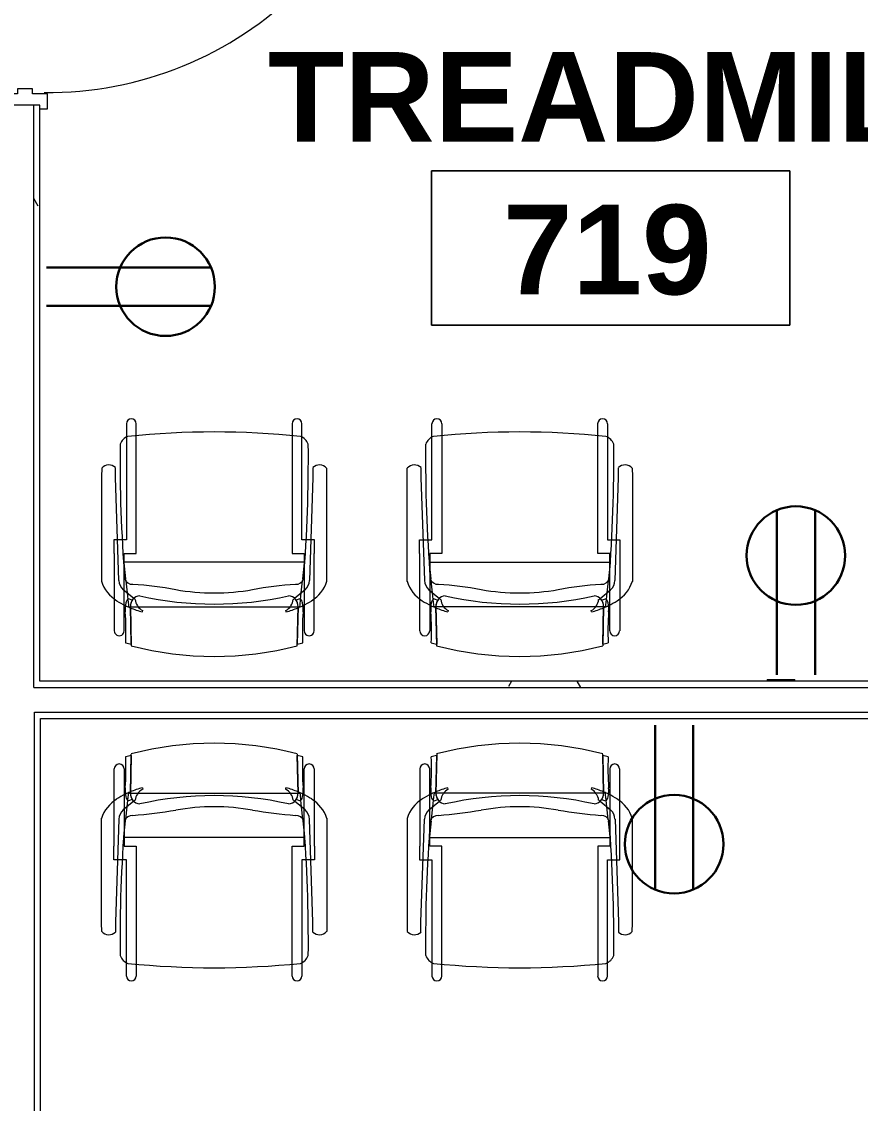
# Model space of a CAD drawing. Header units: inches. Extents: x 1076 to 2563, y 349 to 2134.
# Drawn here: x 2084.9 to 2169.1, y 1572.9 to 1681.5 of the extents above; entities that cross this region are included whole.
import ezdxf

# ---------------------------------------------------------------- set-up
doc = ezdxf.new("R2010")
doc.units = ezdxf.units.IN
doc.header["$MEASUREMENT"] = 0
for name, color, linetype, lineweight in [('A-ANNO-NOTE', 131, 'Continuous', 30), ('A-AREA-IDEN', 2, 'Continuous', 9), ('A-DOOR', 31, 'Continuous', 13), ('A-WALL', 113, 'Continuous', 13), ('A-WALL-PATT', 111, 'Continuous', 13), ('E-ELEC-FIXT', 91, 'Continuous', 9), ('I-FURN', 30, 'Continuous', 9), ('I-WALL', 2, 'Continuous', 13)]:
    doc.layers.add(name, color=color, linetype=linetype, lineweight=lineweight)
doc.styles.add('Swis721 Lt BT_B', font='', dxfattribs={"height": 9})
doc.styles.get('Swis721 Lt BT_B').set_extended_font_data('Swis721 Lt BT', bold=True)
pattern_1 = [(0, (0, 0), (30.72, 7.68), [1.267, -21.773, 1.267, -21.773, -122.88]), (0, (0, 0), (30.72, 7.68), [-46.08, 1.267, -44.813, 1.267, -21.773, -53.76]), (0, (0, 0), (30.72, 7.68), [-115.2, 1.267, -14.093, 1.267, -37.133]), (120, (11.52, 3.84), (-22.011075, 22.7643), [1.267, -21.773, 1.267, -21.773, -122.88]), (120, (11.52, 3.84), (-22.011075, 22.7643), [-46.08, 1.267, -44.813, 1.267, -21.773, -53.76]), (120, (11.52, 3.84), (-22.011075, 22.7643), [-115.2, 1.267, -14.093, 1.267, -37.133]), (240, (15.36, 19.2), (-8.708925, -30.4443), [1.267, -21.773, 1.267, -21.773, -122.88]), (240, (15.36, 19.2), (-8.708925, -30.4443), [-46.08, 1.267, -44.813, 1.267, -21.773, -53.76]), (240, (15.36, 19.2), (-8.708925, -30.4443), [-115.2, 1.267, -14.093, 1.267, -37.133])]

# ---------------------------------------------------------------- blocks, each defined once
blk = doc.blocks.new('Door - Single - Solid Door-7355446-Level XX  POWER _ SIGNAL')
at = {"layer": 'A-DOOR'}
for p, q in [((-14.01, 38.71), (-12.63, 38.71)), ((-14.01, 2.71), (-14.01, 38.71)), ((-12.63, 38.71), (-12.63, 2.71)), ((-12.63, 2.71), (-14.01, 2.71))]:
    blk.add_line(p, q, dxfattribs=at)
at = {"layer": 'A-DOOR', "lineweight": 9}
for p, q in [((-15.63, 2.71), (-15.63, 1.96)), ((-14.13, 2.71), (-15.63, 2.71)), ((-14.13, 1.21), (-14.13, 2.71)), ((23.62, 2.71), (22.12, 2.71)), ((22.12, 2.71), (22.12, 1.21)), ((23.62, 1.96), (23.62, 2.71)), ((-13.63, 1.21), (-14.13, 1.21)), ((-13.63, -0.29), (-13.63, 1.21)), ((22.12, 1.21), (21.62, 1.21)), ((21.62, 1.21), (21.62, -0.29)), ((-14.13, -2.54), (-14.13, -0.29)), ((-14.13, -0.29), (-13.63, -0.29)), ((21.62, -0.29), (22.12, -0.29)), ((22.12, -0.29), (22.12, -2.54)), ((-15.63, -1.79), (-15.63, -2.54)), ((23.62, -2.54), (23.62, -1.79)), ((-15.63, -2.54), (-14.13, -2.54)), ((22.12, -2.54), (23.62, -2.54))]:
    blk.add_line(p, q, dxfattribs=at)
blk.add_arc((-14.01, 2.71), 36, 359.5, 90, dxfattribs=at)
blk = doc.blocks.new('F-Haworth_Chair_X99-Seminar - X99 Seminar Chair with Glides-V28-Level XX  POWER _ SIGNAL')
at = {"layer": 'I-FURN'}
for p, q in [((-8.82, 9.44), (-8.82, 10.78)), ((-7.83, 10.78), (-7.83, 9.57)), ((7.83, 9.57), (7.83, 10.78)), ((8.82, 10.78), (8.82, 9.44)), ((-8.82, -0.89), (-8.82, 9.44)), ((-7.83, 9.57), (-7.83, -0.21)), ((7.83, -0.21), (7.83, 9.57)), ((8.82, 9.44), (8.82, -0.89)), ((-11.32, 5.48), (-11.3, 6.32)), ((-11.32, -5.06), (-11.32, 5.48)), ((-9.92, 6.36), (-9.92, 5.36)), ((9.92, 5.36), (9.92, 6.36)), ((11.3, 6.32), (11.32, 5.48)), ((11.32, 5.48), (11.32, -5.06)), ((-9.92, 5.36), (-9.57, -4.97)), ((9.57, -4.97), (9.92, 5.36)), ((-10.07, -0.89), (-9.71, -0.89)), ((-10.07, -2.27), (-10.07, -0.89)), ((-9.71, -0.89), (-9.2, -0.89)), ((-9.2, -0.89), (-8.82, -0.89)), ((-7.83, -0.22), (-7.83, -2.27)), ((7.83, -2.27), (7.83, -0.22)), ((8.82, -0.89), (9.2, -0.89)), ((9.2, -0.89), (9.71, -0.89)), ((9.71, -0.89), (10.07, -0.89)), ((10.07, -0.89), (10.07, -2.27)), ((-10.04, -2.27), (-10.07, -2.27)), ((-10.04, -4.99), (-10.04, -2.27)), ((-9.07, -3.12), (9.07, -3.12)), ((-9.07, -3.2), (-9.07, -3.12)), ((-8.9, -4.8), (-9.07, -3.2)), ((-9.04, -2.27), (-9.04, -3.12)), ((-7.83, -2.27), (-9.04, -2.27)), ((-9.04, -3.12), (-9.04, -3.43)), ((9.04, -2.27), (7.83, -2.27)), ((9.07, -3.2), (8.9, -4.8)), ((9.04, -3.12), (9.04, -2.27)), ((9.04, -3.43), (9.04, -3.12)), ((9.07, -3.12), (9.07, -3.2)), ((10.04, -2.27), (10.04, -4.99)), ((10.07, -2.27), (10.04, -2.27)), ((-9.04, -3.43), (-9.04, -3.62)), ((-9.04, -3.62), (-9.04, -5.99)), ((9.04, -3.62), (9.04, -3.43)), ((9.04, -5.99), (9.04, -3.62)), ((-10.04, -6.81), (-10.04, -5)), ((-8.88, -4.99), (-8.89, -4.91)), ((-8.75, -6.22), (-8.88, -4.99)), ((8.88, -4.99), (8.75, -6.22)), ((8.89, -4.91), (8.88, -4.99)), ((10.04, -5), (10.04, -6.81)), ((-9.13, -5.92), (-8.07, -6.77)), ((-9.04, -5.99), (-9.04, -7.4)), ((-8.68, -6.87), (-8.75, -6.22)), ((8.07, -6.77), (9.13, -5.92)), ((8.75, -6.22), (8.68, -6.87)), ((9.04, -7.4), (9.04, -5.99)), ((-10.04, -10.02), (-10.04, -6.81)), ((-9.04, -7.4), (-9.04, -10.02)), ((-8.62, -7.42), (-8.68, -6.87)), ((-8.6, -7.6), (-8.62, -7.43)), ((-8.61, -6.81), (-8.23, -6.95)), ((-8.49, -7.6), (-8.56, -7.6)), ((-8.42, -7.57), (-8.34, -11.37)), ((-8.34, -11.52), (-8.42, -7.57)), ((-7.65, -7.6), (-8.4, -7.6)), ((-8.03, -6.81), (-7.95, -6.87)), ((7.65, -7.6), (-7.65, -7.6)), ((8.4, -7.6), (7.65, -7.6)), ((7.95, -6.87), (8.03, -6.81)), ((8.23, -6.95), (8.61, -6.81)), ((8.34, -11.37), (8.42, -7.57)), ((8.42, -7.57), (8.34, -11.52)), ((8.56, -7.6), (8.49, -7.6)), ((8.62, -7.43), (8.6, -7.6)), ((8.68, -6.87), (8.62, -7.42)), ((9.04, -10.02), (9.04, -7.4)), ((10.04, -6.81), (10.04, -10.02)), ((-7.18, -7.99), (-7.21, -8.13)), ((7.21, -8.13), (7.18, -7.99))]:
    blk.add_line(p, q, dxfattribs=at)
for centre, radius, start, end in [((-8.32, 10.78), 0.495, 0, 180), ((8.32, 10.78), 0.495, 0, 180), ((0, -75.01), 84.96, 84.1475, 95.8525), ((-8.21, 8.28), 1.31, 110.0433, 159.9567), ((144.06, 7.32), 153.52, 179.4749, 184.5213), ((8.21, 8.28), 1.31, 20.0433, 69.9567), ((-144.06, 7.32), 153.52, 355.4787, 0.5251), ((-10.58, 5.68), 0.956, 45.8901, 138.1099), ((10.58, 5.68), 0.956, 41.8901, 134.1099), ((-7.87, -3.92), 3.63, 198.1789, 238.0478), ((-8.18, -4.9), 1.39, 182.8013, 227.1078), ((-8.24, -4.59), 0.763, 194.2338, 275.7662), ((-11.32, -48.08), 42.84, 79.9767, 85.7699), ((11.32, -48.08), 42.84, 94.2301, 100.0233), ((8.24, -4.59), 0.763, 264.2338, 345.7662), ((8.18, -4.9), 1.39, 312.8922, 357.1987), ((7.87, -3.92), 3.63, 301.9522, 341.8211), ((-7.37, -7.55), 1.05, 95.9554, 181.1786), ((0, 26.49), 33.83, 257.2285, 282.7715), ((0, 15.97), 22.19, 259.9767, 280.0233), ((7.37, -7.55), 1.05, 358.8214, 84.0446), ((-4.71, 1.15), 9.61, 238.0478, 243.9964), ((-5.2, -7.86), 3.74, 170.0936, 184.0143), ((-4.71, 1.15), 9.61, 243.9964, 247.073), ((-8.28, -7.33), 0.613, 122.5427, 170.0936), ((-7.37, -7.55), 1.05, 145.2002, 181.1786), ((-6.55, -6.76), 1.38, 185.0878, 212.4248), ((-6.55, -6.76), 1.38, 214.0187, 242.9497), ((6.55, -6.76), 1.38, 297.0503, 325.9813), ((6.55, -6.76), 1.38, 327.5752, 354.9122), ((7.37, -7.55), 1.05, 358.8214, 34.7998), ((4.71, 1.15), 9.61, 292.927, 296.0036), ((8.28, -7.33), 0.613, 9.9064, 57.4573), ((5.2, -7.86), 3.74, 355.9857, 9.9064), ((4.71, 1.15), 9.61, 296.0036, 301.9522), ((-36.06, -10.03), 27.2, 357.4882, 4.0143), ((-4.71, 1.15), 9.61, 247.2631, 254.9334), ((4.71, 1.15), 9.61, 285.0666, 292.7369), ((36.06, -10.03), 27.2, 175.9857, 182.5118), ((-9.54, -10.02), 0.498, 180, 0), ((9.54, -10.02), 0.498, 180, 0), ((0, 20.73), 33.17, 254.4478, 255.4234), ((0, 20.29), 32.89, 255.304, 284.6925), ((0, 20.73), 33.17, 284.5766, 285.5522)]:
    blk.add_arc(centre, radius, start, end, dxfattribs=at)
blk = doc.blocks.new('F-Haworth_Chair_X99-Seminar - X99 Seminar Chair with Glides-V29-Level XX  POWER _ SIGNAL')
at = {"layer": 'I-FURN'}
for p, q in [((-8.34, 11.52), (-8.42, 7.57)), ((-8.42, 7.57), (-8.34, 11.37)), ((8.42, 7.57), (8.34, 11.52)), ((8.34, 11.37), (8.42, 7.57)), ((-10.04, 10.02), (-10.04, 6.81)), ((-9.04, 7.4), (-9.04, 10.02)), ((9.04, 10.02), (9.04, 7.4)), ((10.04, 6.81), (10.04, 10.02)), ((-7.18, 7.99), (-7.21, 8.13)), ((7.21, 8.13), (7.18, 7.99)), ((-10.04, 6.81), (-10.04, 5)), ((-9.13, 5.92), (-8.07, 6.77)), ((-9.04, 5.99), (-9.04, 7.4)), ((-8.68, 6.87), (-8.75, 6.22)), ((-8.62, 7.42), (-8.68, 6.87)), ((-8.6, 7.6), (-8.62, 7.43)), ((-8.61, 6.81), (-8.23, 6.95)), ((-8.49, 7.6), (-8.56, 7.6)), ((-7.65, 7.6), (-8.4, 7.6)), ((-8.03, 6.81), (-7.95, 6.87)), ((7.65, 7.6), (-7.65, 7.6)), ((8.4, 7.6), (7.65, 7.6)), ((7.95, 6.87), (8.03, 6.81)), ((8.07, 6.77), (9.13, 5.92)), ((8.23, 6.95), (8.61, 6.81)), ((8.56, 7.6), (8.49, 7.6)), ((8.62, 7.43), (8.6, 7.6)), ((8.68, 6.87), (8.62, 7.42)), ((8.75, 6.22), (8.68, 6.87)), ((9.04, 7.4), (9.04, 5.99)), ((10.04, 5), (10.04, 6.81)), ((-9.04, 3.62), (-9.04, 5.99)), ((-8.75, 6.22), (-8.88, 4.99)), ((8.88, 4.99), (8.75, 6.22)), ((9.04, 5.99), (9.04, 3.62)), ((-11.32, 5.06), (-11.32, -5.48)), ((-10.04, 4.99), (-10.04, 2.27)), ((-9.92, -5.36), (-9.57, 4.97)), ((-8.9, 4.8), (-9.07, 3.2)), ((-8.88, 4.99), (-8.89, 4.91)), ((8.89, 4.91), (8.88, 4.99)), ((9.07, 3.2), (8.9, 4.8)), ((9.57, 4.97), (9.92, -5.36)), ((10.04, 2.27), (10.04, 4.99)), ((11.32, -5.48), (11.32, 5.06)), ((-9.04, 3.43), (-9.04, 3.62)), ((-9.04, 3.12), (-9.04, 3.43)), ((9.04, 3.62), (9.04, 3.43)), ((9.04, 3.43), (9.04, 3.12)), ((-10.04, 2.27), (-10.07, 2.27)), ((-10.07, 2.27), (-10.07, 0.89)), ((-9.07, 3.2), (-9.07, 3.12)), ((-9.07, 3.12), (9.07, 3.12)), ((-9.04, 2.27), (-9.04, 3.12)), ((-7.83, 2.27), (-9.04, 2.27)), ((-7.83, 0.22), (-7.83, 2.27)), ((9.04, 2.27), (7.83, 2.27)), ((7.83, 2.27), (7.83, 0.22)), ((9.04, 3.12), (9.04, 2.27)), ((9.07, 3.12), (9.07, 3.2)), ((10.07, 2.27), (10.04, 2.27)), ((10.07, 0.89), (10.07, 2.27)), ((-10.07, 0.89), (-9.71, 0.89)), ((-9.71, 0.89), (-9.2, 0.89)), ((-9.2, 0.89), (-8.82, 0.89)), ((-8.82, 0.89), (-8.82, -9.44)), ((-7.83, -9.57), (-7.83, 0.21)), ((7.83, 0.21), (7.83, -9.57)), ((8.82, 0.89), (9.2, 0.89)), ((8.82, -9.44), (8.82, 0.89)), ((9.2, 0.89), (9.71, 0.89)), ((9.71, 0.89), (10.07, 0.89)), ((-9.92, -6.36), (-9.92, -5.36)), ((9.92, -5.36), (9.92, -6.36)), ((-11.32, -5.48), (-11.3, -6.32)), ((11.3, -6.32), (11.32, -5.48)), ((-8.82, -9.44), (-8.82, -10.78)), ((-7.83, -10.78), (-7.83, -9.57)), ((7.83, -9.57), (7.83, -10.78)), ((8.82, -10.78), (8.82, -9.44))]:
    blk.add_line(p, q, dxfattribs=at)
for centre, radius, start, end in [((0, -20.29), 32.89, 75.3075, 104.696), ((-36.06, 10.03), 27.2, 355.9857, 2.5118), ((0, -20.73), 33.17, 104.5766, 105.5522), ((0, -20.73), 33.17, 74.4478, 75.4234), ((36.06, 10.03), 27.2, 177.4882, 184.0143), ((-9.54, 10.02), 0.498, 360, 180), ((9.54, 10.02), 0.498, 360, 180), ((-5.2, 7.86), 3.74, 175.9857, 189.9064), ((-4.71, -1.15), 9.61, 113.5094, 116.0036), ((-4.71, -1.15), 9.61, 112.927, 113.5094), ((-4.71, -1.15), 9.61, 105.0666, 112.7369), ((-6.55, 6.76), 1.38, 117.0503, 145.9813), ((6.55, 6.76), 1.38, 34.0187, 62.9497), ((4.71, -1.15), 9.61, 67.2631, 74.9334), ((4.71, -1.15), 9.61, 63.9964, 67.073), ((5.2, 7.86), 3.74, 350.0936, 4.0143), ((-7.87, 3.92), 3.63, 121.9522, 161.8211), ((-4.71, -1.15), 9.61, 116.0036, 121.9522), ((-8.28, 7.33), 0.613, 189.9064, 237.4573), ((-7.37, 7.55), 1.05, 178.8214, 214.7998), ((-7.37, 7.55), 1.05, 178.8214, 264.0446), ((-6.55, 6.76), 1.38, 147.5752, 174.9122), ((0, -26.49), 33.83, 77.2285, 102.7715), ((7.37, 7.55), 1.05, 275.9554, 1.1786), ((6.55, 6.76), 1.38, 5.0878, 32.4248), ((7.37, 7.55), 1.05, 325.2002, 1.1786), ((8.28, 7.33), 0.613, 302.5427, 350.0936), ((4.71, -1.15), 9.61, 58.0478, 63.9964), ((7.87, 3.92), 3.63, 18.1789, 58.0478), ((-8.18, 4.9), 1.39, 132.8922, 177.1987), ((-11.32, 48.08), 42.84, 274.2301, 280.0233), ((0, -15.97), 22.19, 79.9767, 100.0233), ((11.32, 48.08), 42.84, 259.9767, 265.7699), ((8.18, 4.9), 1.39, 2.8013, 47.1078), ((144.06, -7.32), 153.52, 175.4787, 180.5251), ((-8.24, 4.59), 0.763, 84.2338, 165.7662), ((8.24, 4.59), 0.763, 14.2338, 95.7662), ((-144.06, -7.32), 153.52, 359.4749, 4.5213), ((-10.58, -5.68), 0.956, 221.8901, 314.1099), ((10.58, -5.68), 0.956, 225.8901, 318.1099), ((-8.21, -8.28), 1.31, 200.0433, 249.9567), ((0, 75.01), 84.96, 264.1475, 275.8525), ((8.21, -8.28), 1.31, 290.0433, 339.9567), ((-8.32, -10.78), 0.495, 180, 360), ((8.32, -10.78), 0.495, 180, 360)]:
    blk.add_arc(centre, radius, start, end, dxfattribs=at)
blk = doc.blocks.new('F-Haworth_Chair_X99-Seminar - X99 Seminar Chair with Glides-V44-Level XX  POWER _ SIGNAL')
at = {"layer": 'I-FURN'}
for p, q in [((-8.34, 11.52), (-8.42, 7.57)), ((-8.42, 7.57), (-8.34, 11.37)), ((8.42, 7.57), (8.34, 11.52)), ((8.34, 11.37), (8.42, 7.57)), ((-10.04, 10.02), (-10.04, 6.81)), ((-9.04, 7.4), (-9.04, 10.02)), ((9.04, 10.02), (9.04, 7.4)), ((10.04, 6.81), (10.04, 10.02)), ((-7.18, 7.99), (-7.21, 8.13)), ((7.21, 8.13), (7.18, 7.99)), ((-10.04, 6.81), (-10.04, 5)), ((-9.13, 5.92), (-8.07, 6.77)), ((-9.04, 5.99), (-9.04, 7.4)), ((-8.68, 6.87), (-8.75, 6.22)), ((-8.62, 7.42), (-8.68, 6.87)), ((-8.6, 7.6), (-8.62, 7.43)), ((-8.61, 6.81), (-8.23, 6.95)), ((-8.49, 7.6), (-8.56, 7.6)), ((-7.65, 7.6), (-8.4, 7.6)), ((-8.03, 6.81), (-7.95, 6.87)), ((7.65, 7.6), (-7.65, 7.6)), ((8.4, 7.6), (7.65, 7.6)), ((7.95, 6.87), (8.03, 6.81)), ((8.07, 6.77), (9.13, 5.92)), ((8.23, 6.95), (8.61, 6.81)), ((8.56, 7.6), (8.49, 7.6)), ((8.62, 7.43), (8.6, 7.6)), ((8.68, 6.87), (8.62, 7.42)), ((8.75, 6.22), (8.68, 6.87)), ((9.04, 7.4), (9.04, 5.99)), ((10.04, 5), (10.04, 6.81)), ((-9.04, 3.62), (-9.04, 5.99)), ((-8.75, 6.22), (-8.88, 4.99)), ((8.88, 4.99), (8.75, 6.22)), ((9.04, 5.99), (9.04, 3.62)), ((-11.32, 5.06), (-11.32, -5.48)), ((-10.04, 4.99), (-10.04, 2.27)), ((-9.92, -5.36), (-9.57, 4.97)), ((-8.9, 4.8), (-9.07, 3.2)), ((-8.88, 4.99), (-8.89, 4.91)), ((8.89, 4.91), (8.88, 4.99)), ((9.07, 3.2), (8.9, 4.8)), ((9.57, 4.97), (9.92, -5.36)), ((10.04, 2.27), (10.04, 4.99)), ((11.32, -5.48), (11.32, 5.06)), ((-9.04, 3.43), (-9.04, 3.62)), ((-9.04, 3.12), (-9.04, 3.43)), ((9.04, 3.62), (9.04, 3.43)), ((9.04, 3.43), (9.04, 3.12)), ((-10.04, 2.27), (-10.07, 2.27)), ((-10.07, 2.27), (-10.07, 0.89)), ((-9.07, 3.2), (-9.07, 3.12)), ((-9.07, 3.12), (9.07, 3.12)), ((-9.04, 2.27), (-9.04, 3.12)), ((-7.83, 2.27), (-9.04, 2.27)), ((-7.83, -9.57), (-7.83, 2.27)), ((9.04, 2.27), (7.83, 2.27)), ((7.83, 2.27), (7.83, -9.57)), ((9.04, 3.12), (9.04, 2.27)), ((9.07, 3.12), (9.07, 3.2)), ((10.07, 2.27), (10.04, 2.27)), ((10.07, 0.89), (10.07, 2.27)), ((-10.07, 0.89), (-9.71, 0.89)), ((-9.71, 0.89), (-9.2, 0.89)), ((-9.2, 0.89), (-8.82, 0.89)), ((-8.82, 0.89), (-8.82, -9.44)), ((8.82, 0.89), (9.2, 0.89)), ((8.82, -9.44), (8.82, 0.89)), ((9.2, 0.89), (9.71, 0.89)), ((9.71, 0.89), (10.07, 0.89)), ((-9.92, -6.36), (-9.92, -5.36)), ((9.92, -5.36), (9.92, -6.36)), ((-11.32, -5.48), (-11.3, -6.32)), ((11.3, -6.32), (11.32, -5.48)), ((-8.82, -9.44), (-8.82, -10.78)), ((-7.83, -10.78), (-7.83, -9.57)), ((7.83, -9.57), (7.83, -10.78)), ((8.82, -10.78), (8.82, -9.44))]:
    blk.add_line(p, q, dxfattribs=at)
for centre, radius, start, end in [((0, -20.29), 32.89, 75.3075, 104.696), ((-36.06, 10.03), 27.2, 355.9857, 2.5118), ((0, -20.73), 33.17, 104.5766, 105.5522), ((0, -20.73), 33.17, 74.4478, 75.4234), ((36.06, 10.03), 27.2, 177.4882, 184.0143), ((-9.54, 10.02), 0.498, 360, 180), ((9.54, 10.02), 0.498, 360, 180), ((-5.2, 7.86), 3.74, 175.9857, 189.9064), ((-4.71, -1.15), 9.61, 113.5094, 116.0036), ((-4.71, -1.15), 9.61, 112.927, 113.3607), ((-4.71, -1.15), 9.61, 105.0666, 112.7369), ((-6.55, 6.76), 1.38, 117.0503, 145.9813), ((6.55, 6.76), 1.38, 34.0187, 62.9497), ((4.71, -1.15), 9.61, 67.2631, 74.9334), ((4.71, -1.15), 9.61, 66.6393, 67.073), ((4.71, -1.15), 9.61, 63.9964, 66.4906), ((5.2, 7.86), 3.74, 350.0936, 4.0143), ((-7.87, 3.92), 3.63, 121.9522, 161.8211), ((-4.71, -1.15), 9.61, 116.0036, 121.9522), ((-8.28, 7.33), 0.613, 189.9064, 237.4573), ((-7.37, 7.55), 1.05, 178.8214, 214.7998), ((-7.37, 7.55), 1.05, 178.8214, 264.0446), ((-6.55, 6.76), 1.38, 147.5752, 174.9122), ((0, -26.49), 33.83, 77.2285, 102.7715), ((7.37, 7.55), 1.05, 275.9554, 1.1786), ((6.55, 6.76), 1.38, 5.0878, 32.4248), ((7.37, 7.55), 1.05, 325.2002, 1.1786), ((8.28, 7.33), 0.613, 302.5427, 350.0936), ((4.71, -1.15), 9.61, 58.0478, 63.9964), ((7.87, 3.92), 3.63, 18.1789, 58.0478), ((-8.18, 4.9), 1.39, 132.8922, 177.1987), ((-11.32, 48.08), 42.84, 274.2301, 280.0233), ((0, -15.97), 22.19, 79.9767, 100.0233), ((11.32, 48.08), 42.84, 259.9767, 265.7699), ((8.18, 4.9), 1.39, 2.8013, 47.1078), ((144.06, -7.32), 153.52, 175.4787, 180.5251), ((-8.24, 4.59), 0.763, 84.2338, 165.7662), ((8.24, 4.59), 0.763, 14.2338, 95.7662), ((-144.06, -7.32), 153.52, 359.4749, 4.5213), ((-10.58, -5.68), 0.956, 221.8901, 314.1099), ((10.58, -5.68), 0.956, 225.8901, 318.1099), ((-8.21, -8.28), 1.31, 200.0433, 249.9567), ((0, 75.01), 84.96, 264.1475, 275.8525), ((8.21, -8.28), 1.31, 290.0433, 339.9567), ((-8.32, -10.78), 0.495, 180, 360), ((8.32, -10.78), 0.495, 180, 360)]:
    blk.add_arc(centre, radius, start, end, dxfattribs=at)
blk = doc.blocks.new('F-Haworth_Chair_X99-Seminar - X99 Seminar Chair with Glides-V45-Level XX  POWER _ SIGNAL')
at = {"layer": 'I-FURN'}
for p, q in [((-8.82, 9.44), (-8.82, 10.78)), ((-7.83, 10.78), (-7.83, 9.57)), ((7.83, 9.57), (7.83, 10.78)), ((8.82, 10.78), (8.82, 9.44)), ((-8.82, -0.89), (-8.82, 9.44)), ((-7.83, 9.57), (-7.83, -2.27)), ((7.83, -2.27), (7.83, 9.57)), ((8.82, 9.44), (8.82, -0.89)), ((-11.32, 5.48), (-11.3, 6.32)), ((-11.32, -5.06), (-11.32, 5.48)), ((-9.92, 6.36), (-9.92, 5.36)), ((9.92, 5.36), (9.92, 6.36)), ((11.3, 6.32), (11.32, 5.48)), ((11.32, 5.48), (11.32, -5.06)), ((-9.92, 5.36), (-9.57, -4.97)), ((9.57, -4.97), (9.92, 5.36)), ((-10.07, -0.89), (-9.71, -0.89)), ((-10.07, -2.27), (-10.07, -0.89)), ((-9.71, -0.89), (-9.2, -0.89)), ((-9.2, -0.89), (-8.82, -0.89)), ((8.82, -0.89), (9.2, -0.89)), ((9.2, -0.89), (9.71, -0.89)), ((9.71, -0.89), (10.07, -0.89)), ((10.07, -0.89), (10.07, -2.27)), ((-10.04, -2.27), (-10.07, -2.27)), ((-10.04, -4.99), (-10.04, -2.27)), ((-9.07, -3.12), (9.07, -3.12)), ((-9.07, -3.2), (-9.07, -3.12)), ((-8.9, -4.8), (-9.07, -3.2)), ((-9.04, -2.27), (-9.04, -3.12)), ((-7.83, -2.27), (-9.04, -2.27)), ((-9.04, -3.12), (-9.04, -3.43)), ((9.04, -2.27), (7.83, -2.27)), ((9.07, -3.2), (8.9, -4.8)), ((9.04, -3.12), (9.04, -2.27)), ((9.04, -3.43), (9.04, -3.12)), ((9.07, -3.12), (9.07, -3.2)), ((10.04, -2.27), (10.04, -4.99)), ((10.07, -2.27), (10.04, -2.27)), ((-9.04, -3.43), (-9.04, -3.62)), ((-9.04, -3.62), (-9.04, -5.99)), ((9.04, -3.62), (9.04, -3.43)), ((9.04, -5.99), (9.04, -3.62)), ((-10.04, -6.81), (-10.04, -5)), ((-8.88, -4.99), (-8.89, -4.91)), ((-8.75, -6.22), (-8.88, -4.99)), ((8.88, -4.99), (8.75, -6.22)), ((8.89, -4.91), (8.88, -4.99)), ((10.04, -5), (10.04, -6.81)), ((-9.13, -5.92), (-8.07, -6.77)), ((-9.04, -5.99), (-9.04, -7.4)), ((-8.68, -6.87), (-8.75, -6.22)), ((8.07, -6.77), (9.13, -5.92)), ((8.75, -6.22), (8.68, -6.87)), ((9.04, -7.4), (9.04, -5.99)), ((-10.04, -10.02), (-10.04, -6.81)), ((-9.04, -7.4), (-9.04, -10.02)), ((-8.62, -7.42), (-8.68, -6.87)), ((-8.6, -7.6), (-8.62, -7.43)), ((-8.61, -6.81), (-8.23, -6.95)), ((-8.49, -7.6), (-8.56, -7.6)), ((-8.42, -7.57), (-8.34, -11.37)), ((-8.34, -11.52), (-8.42, -7.57)), ((-7.65, -7.6), (-8.4, -7.6)), ((-8.03, -6.81), (-7.95, -6.87)), ((7.65, -7.6), (-7.65, -7.6)), ((8.4, -7.6), (7.65, -7.6)), ((7.95, -6.87), (8.03, -6.81)), ((8.23, -6.95), (8.61, -6.81)), ((8.34, -11.37), (8.42, -7.57)), ((8.42, -7.57), (8.34, -11.52)), ((8.56, -7.6), (8.49, -7.6)), ((8.62, -7.43), (8.6, -7.6)), ((8.68, -6.87), (8.62, -7.42)), ((9.04, -10.02), (9.04, -7.4)), ((10.04, -6.81), (10.04, -10.02)), ((-7.18, -7.99), (-7.21, -8.13)), ((7.21, -8.13), (7.18, -7.99))]:
    blk.add_line(p, q, dxfattribs=at)
for centre, radius, start, end in [((-8.32, 10.78), 0.495, 0, 180), ((8.32, 10.78), 0.495, 0, 180), ((0, -75.01), 84.96, 84.1475, 95.8525), ((-8.21, 8.28), 1.31, 110.0433, 159.9567), ((144.06, 7.32), 153.52, 179.4749, 184.5213), ((8.21, 8.28), 1.31, 20.0433, 69.9567), ((-144.06, 7.32), 153.52, 355.4787, 0.5251), ((-10.58, 5.68), 0.956, 45.8901, 138.1099), ((10.58, 5.68), 0.956, 41.8901, 134.1099), ((-7.87, -3.92), 3.63, 198.1789, 238.0478), ((-8.18, -4.9), 1.39, 182.8013, 227.1078), ((-8.24, -4.59), 0.763, 194.2338, 275.7662), ((-11.32, -48.08), 42.84, 79.9767, 85.7699), ((11.32, -48.08), 42.84, 94.2301, 100.0233), ((8.24, -4.59), 0.763, 264.2338, 345.7662), ((8.18, -4.9), 1.39, 312.8922, 357.1987), ((7.87, -3.92), 3.63, 301.9522, 341.8211), ((-7.37, -7.55), 1.05, 95.9554, 181.1786), ((0, 26.49), 33.83, 257.2285, 282.7715), ((0, 15.97), 22.19, 259.9767, 280.0233), ((7.37, -7.55), 1.05, 358.8214, 84.0446), ((-4.71, 1.15), 9.61, 238.0478, 243.9964), ((-5.2, -7.86), 3.74, 170.0936, 184.0143), ((-4.71, 1.15), 9.61, 243.9964, 246.4906), ((-8.28, -7.33), 0.613, 122.5427, 170.0936), ((-7.37, -7.55), 1.05, 145.2002, 181.1786), ((-6.55, -6.76), 1.38, 185.0878, 212.4248), ((-6.55, -6.76), 1.38, 214.0187, 242.9497), ((6.55, -6.76), 1.38, 297.0503, 325.9813), ((6.55, -6.76), 1.38, 327.5752, 354.9122), ((7.37, -7.55), 1.05, 358.8214, 34.7998), ((4.71, 1.15), 9.61, 293.5094, 296.0036), ((8.28, -7.33), 0.613, 9.9064, 57.4573), ((5.2, -7.86), 3.74, 355.9857, 9.9064), ((4.71, 1.15), 9.61, 296.0036, 301.9522), ((-36.06, -10.03), 27.2, 357.4882, 4.0143), ((-4.71, 1.15), 9.61, 246.6393, 247.073), ((-4.71, 1.15), 9.61, 247.2631, 254.9334), ((4.71, 1.15), 9.61, 285.0666, 292.7369), ((4.71, 1.15), 9.61, 292.927, 293.3607), ((36.06, -10.03), 27.2, 175.9857, 182.5118), ((-9.54, -10.02), 0.498, 180, 0), ((9.54, -10.02), 0.498, 180, 0), ((0, 20.73), 33.17, 254.4478, 255.4234), ((0, 20.29), 32.89, 255.304, 284.6925), ((0, 20.73), 33.17, 284.5766, 285.5522)]:
    blk.add_arc(centre, radius, start, end, dxfattribs=at)
blk = doc.blocks.new('PS - Power Device _Wall Base_ - Duplex-V67-Level XX  POWER _ SIGNAL')
at = {"layer": 'E-ELEC-FIXT'}
for p, q in [((2239.39, 885.76), (2242.14, 885.76)), ((2239.39, 885.76), (2239.39, 885.58)), ((2242.14, 885.58), (2242.14, 885.76))]:
    blk.add_line(p, q, dxfattribs=at)
blk = doc.blocks.new('Room Tag - Room Name and Number-3379422-Level XX  POWER _ SIGNAL')
at = {"layer": 'A-AREA-IDEN'}
for p, q in [((-0.1881, -0.1636), (-0.1881, -0.0018)), ((-0.1881, -0.0018), (0.1869, -0.0018)), ((0.1869, -0.0018), (-0.1881, -0.0018)), ((-0.1881, -0.0018), (-0.1881, -0.1636)), ((0.1869, -0.0018), (0.1869, -0.1636)), ((0.1869, -0.1636), (0.1869, -0.0018)), ((0.1869, -0.1636), (-0.1881, -0.1636)), ((-0.1881, -0.1636), (0.1869, -0.1636))]:
    blk.add_line(p, q, dxfattribs=at)

msp = doc.modelspace()

# ---------------------------------------------------------------- hatches: boundary and pattern name
at = {"layer": 'A-WALL-PATT', "lineweight": 9}
h = msp.add_hatch(dxfattribs=at)
h.set_pattern_fill('FP_1', color=256, style=0, pattern_type=2)
h.set_pattern_definition(pattern_1)
h.paths.add_polyline_path([(2086.14, 1615.29), (2086.7, 1615.29), (2086.7, 1673.17), (2086.08, 1673.17), (2086.08, 1615.29)], flags=0)
h.paths.add_polyline_path([(2086.08, 1711.67), (2086.7, 1711.67), (2086.7, 1753.67), (2086.08, 1753.66), (2086.08, 1723.61)], flags=0)
h = msp.add_hatch(dxfattribs=at)
h.set_pattern_fill('FP_1', color=256, style=0, pattern_type=2)
h.set_pattern_definition(pattern_1)
h.paths.add_polyline_path([(2216.32, 1614.67), (2217.2, 1614.67), (2217.2, 1615.29), (2086.08, 1615.29), (2086.08, 1614.67), (2216.16, 1614.67)], flags=0)
h.paths.add_polyline_path([(1982.93, 1614.67), (2083.58, 1614.67), (2083.58, 1615.29), (1970.5, 1615.29), (1970.5, 1614.67)], flags=0)
h = msp.add_hatch(dxfattribs=at)
h.set_pattern_fill('FP_1', color=256, style=0, pattern_type=2)
h.set_pattern_definition(pattern_1)
h.paths.add_polyline_path([(2083.02, 1611.54), (2083.64, 1611.54), (2083.64, 1612.17), (1970.5, 1612.17), (1970.5, 1611.54), (2080.94, 1611.54)], flags=0)
h.paths.add_polyline_path([(2216.29, 1611.54), (2217.2, 1611.54), (2217.2, 1612.17), (2086.14, 1612.17), (2086.16, 1611.54), (2203.44, 1611.54)], flags=0)
h = msp.add_hatch(dxfattribs=at)
h.set_pattern_fill('FP_1', color=256, style=0, pattern_type=2)
h.set_pattern_definition(pattern_1)
h.paths.add_polyline_path([(2086.14, 1469.17), (2086.77, 1469.17), (2086.77, 1611.54), (2086.14, 1611.54), (2086.14, 1469.72)], flags=0)

# ---------------------------------------------------------------- linework, layer by layer
at = {"layer": 'A-ANNO-NOTE'}
for p, q in [((2087.36, 1656.84), (2103.88, 1656.84)), ((2087.36, 1656.84), (2103.88, 1656.84)), ((2087.36, 1653.01), (2103.88, 1653.01)), ((2160.72, 1615.95), (2160.72, 1632.47)), ((2160.72, 1615.95), (2160.72, 1632.47)), ((2164.55, 1615.95), (2164.55, 1632.47)), ((2148.48, 1610.89), (2148.48, 1594.36)), ((2152.31, 1610.89), (2152.31, 1594.36)), ((2152.31, 1610.89), (2152.31, 1594.36))]:
    msp.add_line(p, q, dxfattribs=at)
for centre in [(2099.32, 1654.92), (2162.63, 1627.91), (2150.4, 1598.93)]:
    msp.add_circle(centre, 4.95, dxfattribs=at)
at = {"layer": 'A-WALL'}
for p, q in [((2086.08, 1614.67), (2086.08, 1673.17)), ((2086.08, 1614.67), (2217.7, 1614.67)), ((2086.14, 1469.17), (2086.14, 1612.17)), ((2086.14, 1612.17), (2217.7, 1612.17))]:
    msp.add_line(p, q, dxfattribs=at)
at = {"layer": 'I-WALL'}
for p, q in [((2086.7, 1673.17), (2082.95, 1673.17)), ((2086.7, 1615.29), (2086.7, 1673.17)), ((2217.2, 1615.29), (2086.7, 1615.29)), ((2086.77, 1469.79), (2086.77, 1611.54)), ((2086.77, 1611.54), (2217.2, 1611.54))]:
    msp.add_line(p, q, dxfattribs=at)

# ---------------------------------------------------------------- block references
at = {"layer": 'A-AREA-IDEN', "xscale": 95.99999999999994, "yscale": 95.99999999999994, "zscale": 95.99999999999994}
msp.add_blockref('Room Tag - Room Name and Number-3379422-Level XX  POWER _ SIGNAL', (2144.09, 1666.75), dxfattribs=at)
at = {"layer": 'A-DOOR', "rotation": 270}
msp.add_blockref('Door - Single - Solid Door-7355446-Level XX  POWER _ SIGNAL', (2084.74, 1696.41), dxfattribs=at)
at = {"layer": 'E-ELEC-FIXT'}
msp.add_blockref('PS - Power Device _Wall Base_ - Duplex-V67-Level XX  POWER _ SIGNAL', (-79.63, 729.72), dxfattribs=at)
at = {"layer": 'I-FURN', "rotation": 180}
for name, p in [('F-Haworth_Chair_X99-Seminar - X99 Seminar Chair with Glides-V44-Level XX  POWER _ SIGNAL', (2104.2, 1630.38)), ('F-Haworth_Chair_X99-Seminar - X99 Seminar Chair with Glides-V28-Level XX  POWER _ SIGNAL', (2104.2, 1596.46))]:
    msp.add_blockref(name, p, dxfattribs=at)
at = {"layer": 'I-FURN'}
for name, p in [('F-Haworth_Chair_X99-Seminar - X99 Seminar Chair with Glides-V45-Level XX  POWER _ SIGNAL', (2134.89, 1630.38)), ('F-Haworth_Chair_X99-Seminar - X99 Seminar Chair with Glides-V29-Level XX  POWER _ SIGNAL', (2134.89, 1596.46))]:
    msp.add_blockref(name, p, dxfattribs=at)

# ---------------------------------------------------------------- texts
at = {"layer": 'A-AREA-IDEN', "char_height": 9, "attachment_point": 1, "style": 'Swis721 Lt BT_B'}
for s, insert, width in [('TREADMILL', (2109.59, 1678.49), 83.325), ('719', (2133.19, 1663.15), 25.452)]:
    msp.add_mtext(s, dxfattribs=dict(at, insert=insert, width=width))

doc.saveas('drawing.dxf')
